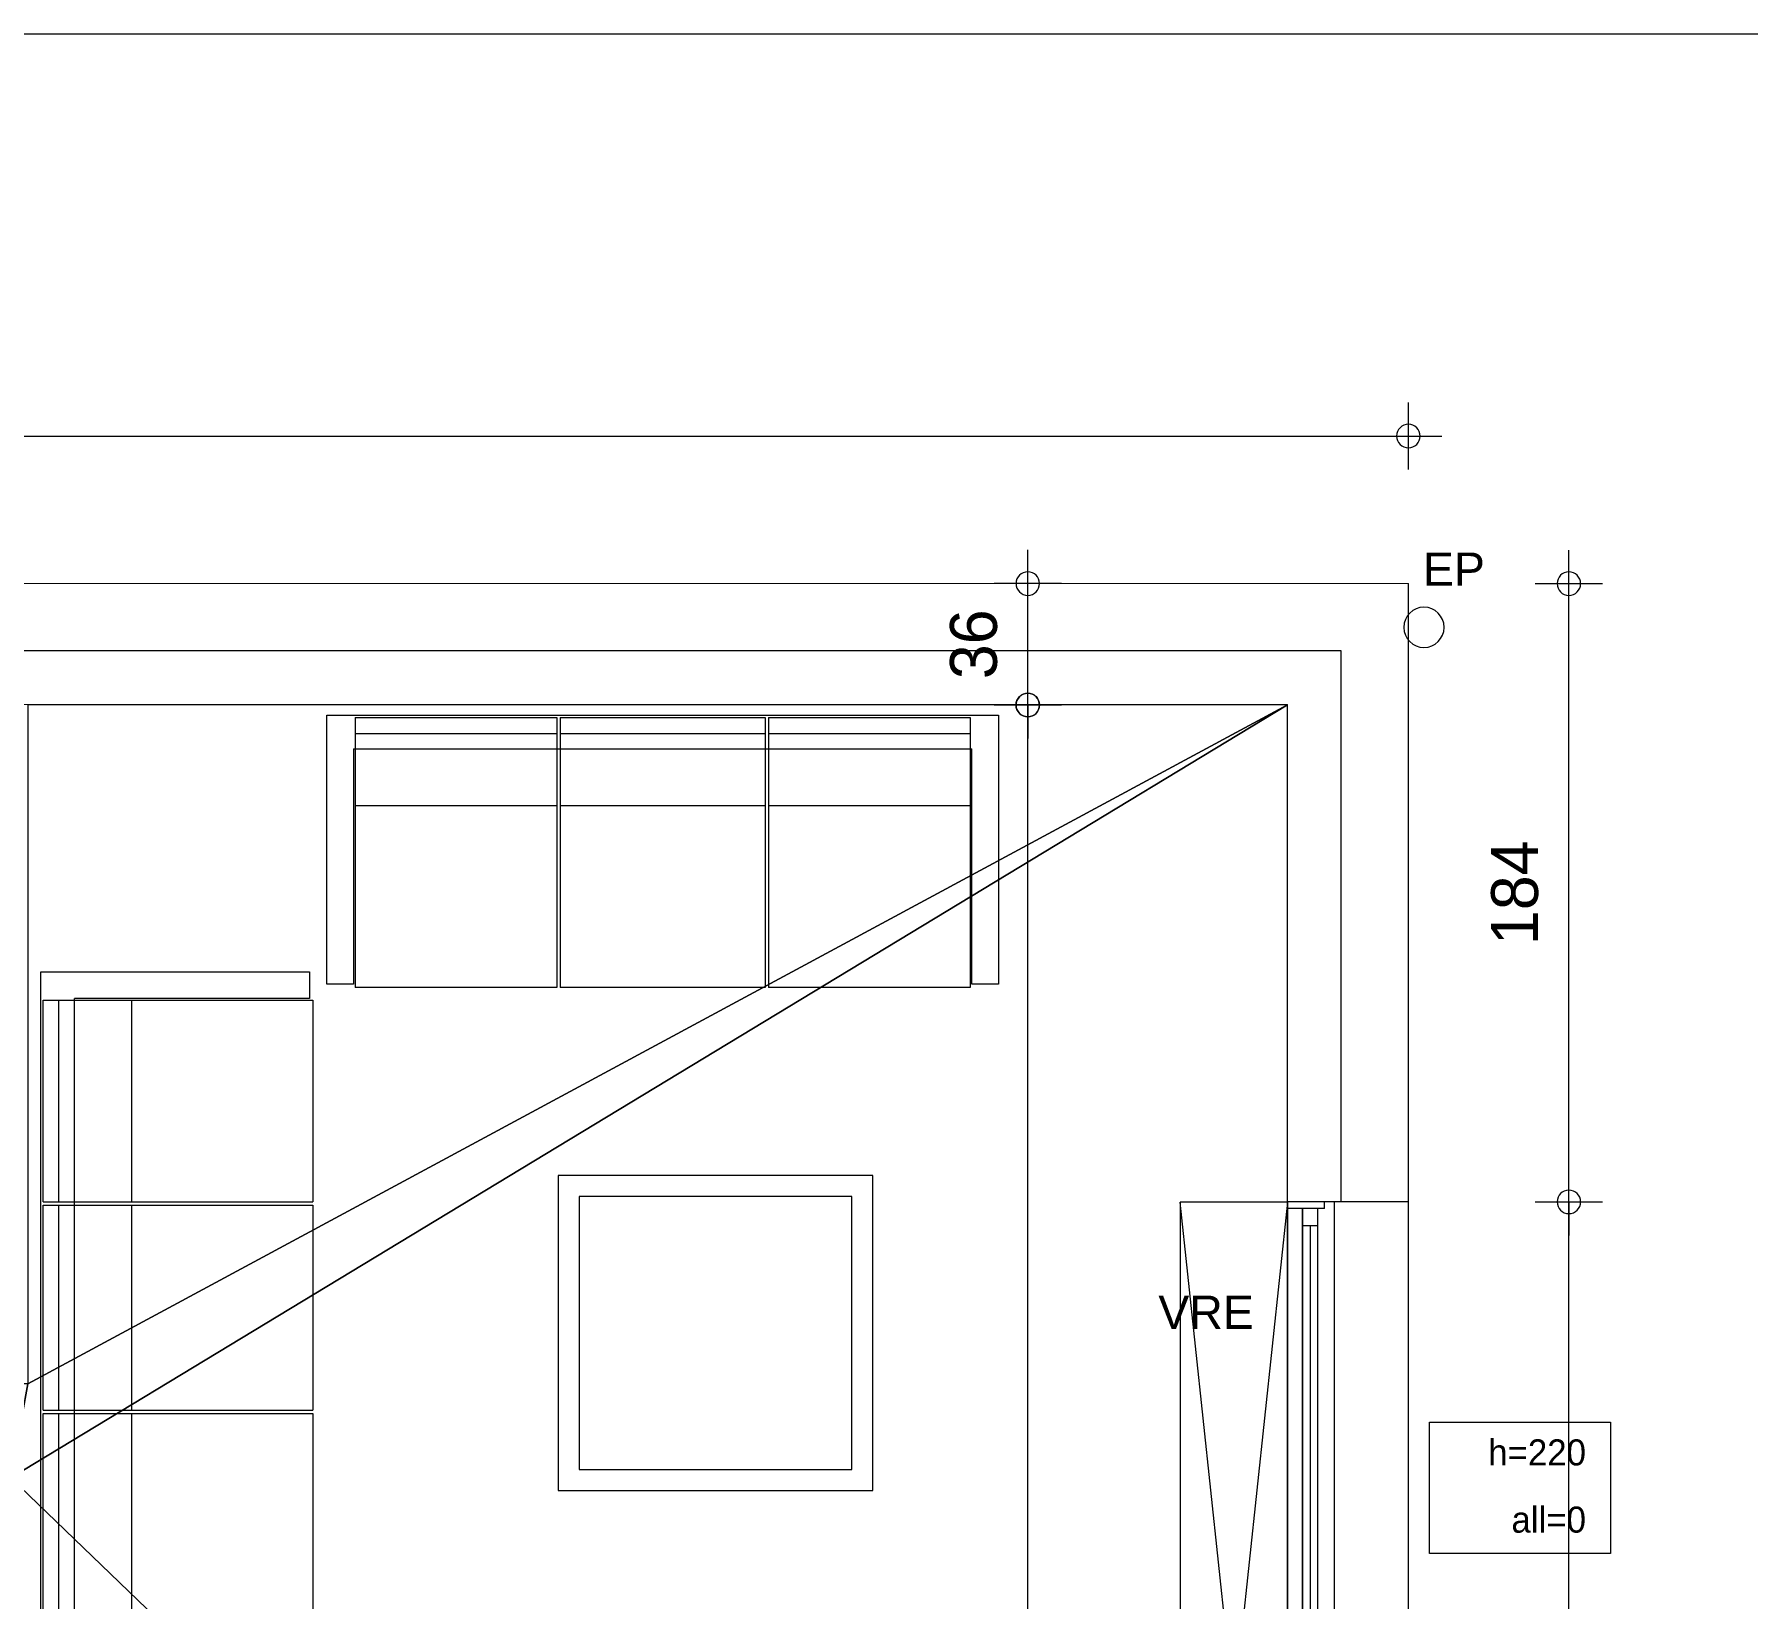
# Model space of a CAD drawing. Header units: metres. Extents: x -30.4 to 29.6, y -50.6 to 0.4.
# Drawn here: x -6.01 to -0.91, y -13.28 to -8.63 of the extents above; entities that cross this region are included whole.
import ezdxf
from ezdxf.enums import TextEntityAlignment as Align
from ezdxf.lldxf.tags import DXFTag

# ---------------------------------------------------------------- set-up
doc = ezdxf.new("R2010")
doc.units = ezdxf.units.M
doc.header["$MEASUREMENT"] = 0
doc.layers.add('Calque commun', color=7, linetype='Continuous')
doc.layers.add('Textes', color=7, linetype='Continuous')
doc.styles.add('Arial4', font='arial.ttf', dxfattribs={"height": 0.098961})
doc.styles.add('Century Gothic', font='GOTHIC.TTF', dxfattribs={"height": 0.139636})
doc.styles.add('Century Gothic7', font='GOTHIC.TTF', dxfattribs={"height": 0.077575})
tags = doc.linetypes.add('DOT2', pattern=[0.125, 0, -0.125]).pattern_tags.tags
tags[6:7] = [DXFTag(74, 4), DXFTag(75, 0), DXFTag(340, '0'), DXFTag(46, 1.0), DXFTag(50, 0.0), DXFTag(44, 0.0), DXFTag(45, 0.0)]
tags[4:5] = [DXFTag(74, 4), DXFTag(75, 0), DXFTag(340, '0'), DXFTag(46, 1.0), DXFTag(50, 0.0), DXFTag(44, 0.0), DXFTag(45, 0.0)]
tags = doc.linetypes.add('HIDDEN2', pattern=[0.1875, 0.125, -0.0625]).pattern_tags.tags
tags[6:7] = [DXFTag(74, 4), DXFTag(75, 0), DXFTag(340, '0'), DXFTag(46, 1.0), DXFTag(50, 0.0), DXFTag(44, 0.0), DXFTag(45, 0.0)]
tags[4:5] = [DXFTag(74, 4), DXFTag(75, 0), DXFTag(340, '0'), DXFTag(46, 1.0), DXFTag(50, 0.0), DXFTag(44, 0.0), DXFTag(45, 0.0)]

# ---------------------------------------------------------------- blocks, each defined once
blk = doc.blocks.new('new111')
at = {"layer": 'Calque commun', "color": 5, "linetype": 'Continuous', "lineweight": 9}
blk.add_arc((0, 0), 0.5, 0, 359.99941, dxfattribs=at)
blk = doc.blocks.new('new112')
at = {"layer": 'Calque commun', "color": 5, "linetype": 'Continuous', "lineweight": 9}
blk.add_arc((0, 0), 0.5, 0, 359.99941, dxfattribs=at)
blk = doc.blocks.new('DimLine33877')
at = {"layer": 'Calque commun', "color": 5, "linetype": 'Continuous', "lineweight": 9}
for p, q in [((-3.0518, -10.2623), (-3.0518, -10.1623)), ((-2.9518, -10.2623), (-3.1518, -10.2623)), ((-3.0518, -10.6238), (-3.0518, -10.2623)), ((-2.9518, -10.6238), (-3.1518, -10.6238)), ((-3.0518, -10.6238), (-3.0518, -10.7238))]:
    blk.add_line(p, q, dxfattribs=at)
at = {"layer": 'Calque commun', "color": 5, "linetype": 'Continuous', "lineweight": 9, "xscale": 0.07000000029802322, "yscale": 0.07000000029802322, "zscale": 0.07000000029802322, "rotation": 90}
for name, p in [('new112', (-3.0518, -10.2623)), ('new111', (-3.0518, -10.6238))]:
    blk.add_blockref(name, p, dxfattribs=at)
at = {"layer": 'Calque commun', "color": 5, "linetype": 'Continuous', "lineweight": 9, "style": 'Century Gothic'}
blk.add_text('36', height=0.13964, rotation=90, dxfattribs=at).set_placement((-3.1018, -10.443), align=Align.BOTTOM_CENTER)
blk = doc.blocks.new('new133')
at = {"layer": 'Calque commun', "color": 5, "linetype": 'Continuous', "lineweight": 9}
blk.add_arc((0, 0), 0.5, 0, 359.99941, dxfattribs=at)
blk = doc.blocks.new('new134')
at = {"layer": 'Calque commun', "color": 5, "linetype": 'Continuous', "lineweight": 9}
blk.add_arc((0, 0), 0.5, 0, 359.99941, dxfattribs=at)
blk = doc.blocks.new('DimLine34450')
at = {"layer": 'Calque commun', "color": 5, "linetype": 'Continuous', "lineweight": 9}
for p, q in [((-1.4411, -12.1025), (-1.4411, -12.0025)), ((-1.5411, -12.1025), (-1.3411, -12.1025)), ((-1.4411, -15.1025), (-1.4411, -12.1025)), ((-1.5411, -15.1025), (-1.3411, -15.1025)), ((-1.4411, -15.1025), (-1.4411, -15.2025))]:
    blk.add_line(p, q, dxfattribs=at)
at = {"layer": 'Calque commun', "color": 5, "linetype": 'Continuous', "lineweight": 9, "xscale": 0.07000000029802322, "yscale": 0.07000000029802322, "zscale": 0.07000000029802322, "rotation": 90}
for name, p in [('new134', (-1.4411, -12.1025)), ('new133', (-1.4411, -15.1025))]:
    blk.add_blockref(name, p, dxfattribs=at)
at = {"layer": 'Calque commun', "color": 5, "linetype": 'Continuous', "lineweight": 9, "style": 'Century Gothic'}
blk.add_text('300', height=0.13964, rotation=90, dxfattribs=at).set_placement((-1.4911, -13.6025), align=Align.BOTTOM_CENTER)
blk = doc.blocks.new('new135')
at = {"layer": 'Calque commun', "color": 5, "linetype": 'Continuous', "lineweight": 9}
blk.add_arc((0, 0), 0.5, 0, 359.99941, dxfattribs=at)
blk = doc.blocks.new('new136')
at = {"layer": 'Calque commun', "color": 5, "linetype": 'Continuous', "lineweight": 9}
blk.add_arc((0, 0), 0.5, 0, 359.99941, dxfattribs=at)
blk = doc.blocks.new('DimLine34458')
at = {"layer": 'Calque commun', "color": 5, "linetype": 'Continuous', "lineweight": 9}
for p, q in [((-1.4411, -10.2625), (-1.4411, -10.1625)), ((-1.5411, -10.2625), (-1.3411, -10.2625)), ((-1.4411, -12.1025), (-1.4411, -10.2625)), ((-1.5411, -12.1025), (-1.3411, -12.1025)), ((-1.4411, -12.1025), (-1.4411, -12.2025))]:
    blk.add_line(p, q, dxfattribs=at)
at = {"layer": 'Calque commun', "color": 5, "linetype": 'Continuous', "lineweight": 9, "xscale": 0.07000000029802322, "yscale": 0.07000000029802322, "zscale": 0.07000000029802322, "rotation": 90}
for name, p in [('new136', (-1.4411, -10.2625)), ('new135', (-1.4411, -12.1025))]:
    blk.add_blockref(name, p, dxfattribs=at)
at = {"layer": 'Calque commun', "color": 5, "linetype": 'Continuous', "lineweight": 9, "style": 'Century Gothic'}
blk.add_text('184', height=0.13964, rotation=90, dxfattribs=at).set_placement((-1.4911, -11.1825), align=Align.BOTTOM_CENTER)
blk = doc.blocks.new('new137')
at = {"layer": 'Calque commun', "color": 5, "linetype": 'Continuous', "lineweight": 9}
blk.add_arc((0, 0), 0.5, 0, 359.99941, dxfattribs=at)
blk = doc.blocks.new('new138')
at = {"layer": 'Calque commun', "color": 5, "linetype": 'Continuous', "lineweight": 9}
blk.add_arc((0, 0), 0.5, 0, 359.99941, dxfattribs=at)
blk = doc.blocks.new('DimLine34477')
at = {"layer": 'Calque commun', "color": 5, "linetype": 'Continuous', "lineweight": 9}
for p, q in [((-10.9988, -9.9232), (-10.9988, -9.7232)), ((-1.9189, -9.9232), (-1.9189, -9.7232)), ((-10.9988, -9.8232), (-11.0988, -9.8232)), ((-10.9988, -9.8232), (-1.9189, -9.8232)), ((-1.9189, -9.8232), (-1.8189, -9.8232))]:
    blk.add_line(p, q, dxfattribs=at)
at = {"layer": 'Calque commun', "color": 5, "linetype": 'Continuous', "lineweight": 9, "xscale": 0.07000000029802322, "yscale": 0.07000000029802322, "zscale": 0.07000000029802322}
for name, p in [('new137', (-10.9988, -9.8232)), ('new138', (-1.9189, -9.8232))]:
    blk.add_blockref(name, p, dxfattribs=at)
at = {"layer": 'Calque commun', "color": 5, "linetype": 'Continuous', "lineweight": 9, "style": 'Century Gothic'}
blk.add_text('908', height=0.13964, rotation=0, dxfattribs=at).set_placement((-6.4588, -9.7732), align=Align.BOTTOM_CENTER)
blk = doc.blocks.new('sofa3-4')
at = {"layer": 'Calque commun', "color": 8, "linetype": 'ByBlock', "lineweight": 9}
for p, q in [((0, 0), (0, -0.8)), ((2, 0), (0, 0)), ((2, 0), (2, 0)), ((2, 0), (2, 0)), ((2, 0), (2, 0)), ((2, 0), (2, 0)), ((2, -0.8), (2, 0)), ((0.685, -0.0067), (0.085, -0.0067)), ((0.085, -0.0067), (0.085, -0.1)), ((0.685, -0.0067), (0.685, -0.1)), ((1.305, -0.0067), (0.695, -0.0067)), ((0.695, -0.0067), (0.695, -0.1)), ((1.305, -0.0067), (1.305, -0.1)), ((1.915, -0.0067), (1.315, -0.0067)), ((1.315, -0.0067), (1.315, -0.1)), ((1.915, -0.0067), (1.915, -0.1)), ((0.08, -0.1), (0.08, -0.1)), ((0.08, -0.1), (0.08, -0.1)), ((0.08, -0.1), (0.08, -0.1)), ((0.08, -0.1), (0.08, -0.1)), ((0.085, -0.1), (0.08, -0.1)), ((0.08, -0.74), (0.08, -0.1)), ((0.685, -0.054), (0.085, -0.054)), ((0.685, -0.1), (0.085, -0.1)), ((0.085, -0.1), (0.085, -0.14)), ((0.695, -0.1), (0.685, -0.1)), ((0.685, -0.1), (0.685, -0.14)), ((1.305, -0.054), (0.695, -0.054)), ((1.305, -0.1), (0.695, -0.1)), ((0.695, -0.1), (0.695, -0.14)), ((1.315, -0.1), (1.305, -0.1)), ((1.305, -0.1), (1.305, -0.14)), ((1.915, -0.054), (1.315, -0.054)), ((1.915, -0.1), (1.315, -0.1)), ((1.315, -0.1), (1.315, -0.14)), ((1.92, -0.1), (1.915, -0.1)), ((1.915, -0.1), (1.915, -0.14)), ((1.92, -0.1), (1.92, -0.1)), ((1.92, -0.1), (1.92, -0.1)), ((1.92, -0.1), (1.92, -0.1)), ((1.92, -0.1), (1.92, -0.1)), ((1.92, -0.1), (1.92, -0.74)), ((0.085, -0.11), (0.085, -0.11)), ((0.085, -0.11), (0.085, -0.11)), ((0.085, -0.14), (0.085, -0.81)), ((0.685, -0.11), (0.685, -0.11)), ((0.685, -0.11), (0.685, -0.11)), ((0.685, -0.14), (0.685, -0.81)), ((0.695, -0.11), (0.695, -0.11)), ((0.695, -0.11), (0.695, -0.11)), ((0.695, -0.14), (0.695, -0.81)), ((1.305, -0.11), (1.305, -0.11)), ((1.305, -0.11), (1.305, -0.11)), ((1.305, -0.14), (1.305, -0.81)), ((1.315, -0.11), (1.315, -0.11)), ((1.315, -0.11), (1.315, -0.11)), ((1.315, -0.14), (1.315, -0.81)), ((1.915, -0.11), (1.915, -0.11)), ((1.915, -0.11), (1.915, -0.11)), ((1.915, -0.14), (1.915, -0.81)), ((0.085, -0.27), (0.685, -0.27)), ((0.695, -0.27), (1.305, -0.27)), ((1.315, -0.27), (1.915, -0.27)), ((0.08, -0.76), (0.08, -0.74)), ((0.08, -0.8), (0.08, -0.76)), ((1.92, -0.74), (1.92, -0.76)), ((1.92, -0.76), (1.92, -0.8)), ((0, -0.8), (0, -0.8)), ((0, -0.8), (0, -0.8)), ((0, -0.8), (0.08, -0.8)), ((0.08, -0.8), (0.08, -0.8)), ((0.08, -0.8), (0.08, -0.8)), ((0.085, -0.81), (0.085, -0.81)), ((0.085, -0.81), (0.085, -0.81)), ((0.085, -0.81), (0.685, -0.81)), ((0.685, -0.81), (0.685, -0.81)), ((0.685, -0.81), (0.685, -0.81)), ((0.695, -0.81), (0.695, -0.81)), ((0.695, -0.81), (0.695, -0.81)), ((0.695, -0.81), (1.305, -0.81)), ((1.305, -0.81), (1.305, -0.81)), ((1.305, -0.81), (1.305, -0.81)), ((1.315, -0.81), (1.315, -0.81)), ((1.315, -0.81), (1.315, -0.81)), ((1.315, -0.81), (1.915, -0.81)), ((1.915, -0.81), (1.915, -0.81)), ((1.915, -0.81), (1.915, -0.81)), ((1.92, -0.8), (1.92, -0.8)), ((1.92, -0.8), (1.92, -0.8)), ((1.92, -0.8), (2, -0.8))]:
    blk.add_line(p, q, dxfattribs=at)
blk = doc.blocks.new('lrtbl3-4')
at = {"layer": 'Calque commun', "color": 8, "linetype": 'ByBlock', "lineweight": 9}
for p, q in [((0, 0), (0.6, 0)), ((0, -0.6), (0, 0)), ((0.6, 0), (0.6, -0.6)), ((0.04, -0.04), (0.56, -0.04)), ((0.04, -0.56), (0.04, -0.04)), ((0.56, -0.04), (0.56, -0.56)), ((0.56, -0.56), (0.04, -0.56)), ((0.6, -0.6), (0, -0.6))]:
    blk.add_line(p, q, dxfattribs=at)
blk = doc.blocks.new('XMODULE 12 NONPMR2')
at = {"layer": 'Calque commun', "color": 5, "linetype": 'Continuous', "lineweight": 9}
blk.add_arc((0, 0), 0.5, 0, 359.99941, dxfattribs=at)
blk = doc.blocks.new('DimLine53340-3')
at = {"layer": 'Calque commun', "color": 5, "linetype": 'Continuous', "lineweight": 9}
for p, q in [((-3.0518, -10.4617), (-3.0518, -10.3617)), ((-2.9518, -10.4617), (-3.1518, -10.4617)), ((-3.0518, -16.4217), (-3.0518, -10.4617))]:
    blk.add_line(p, q, dxfattribs=at)
at = {"layer": 'Calque commun', "color": 5, "linetype": 'Continuous', "lineweight": 9, "extrusion": (0, 0, -1), "xscale": -0.07000000029802322, "yscale": -0.07000000029802322, "zscale": -0.07000000029802322, "rotation": 90.00000000000001}
blk.add_blockref('XMODULE 12 NONPMR2', (3.0518, -10.4617), dxfattribs=at)
blk = doc.blocks.new('XMODULE 12 NONPMR73')
at = {"layer": 'Calque commun', "color": 21, "linetype": 'HIDDEN2', "lineweight": 9, "flags": 128}
blk.add_lwpolyline([(-2.2789, -11.9417), (-2.5981, -11.9417), (-2.5981, -14.9417), (-2.2789, -14.9417), (-2.2789, -11.9417), (-2.5981, -14.9417), (-2.2789, -14.9417), (-2.5981, -11.9417)], dxfattribs=at)
at = {"layer": 'Calque commun', "color": 5, "linetype": 'Continuous', "lineweight": 9}
blk.add_blockref('DimLine53340-3', (0, 0), dxfattribs=at)
at = {"layer": 'Calque commun', "color": 0, "linetype": 'DOT2', "lineweight": -2, "extrusion": (0, 0, -1)}
blk.add_blockref('sofa3-4', (3.1388, -10.4923), dxfattribs=at)
at = {"layer": 'Calque commun', "color": 0, "linetype": 'DOT2', "lineweight": -2, "extrusion": (0, 0, -1), "rotation": -90.00000000000001}
blk.add_blockref('sofa3-4', (5.9897, -11.2556), dxfattribs=at)
at = {"layer": 'Calque commun', "color": 0, "linetype": 'DOT2', "lineweight": -2, "extrusion": (0, 0, -1), "xscale": 1.5625, "yscale": 1.5625, "zscale": 1.5625, "rotation": 90.00000000000001}
blk.add_blockref('lrtbl3-4', (3.5127, -12.7996), dxfattribs=at)
at = {"layer": 'Textes', "color": 5, "linetype": 'ByBlock', "lineweight": -2, "style": 'Arial4'}
blk.add_text('VRE', height=0.09896, dxfattribs=at).set_placement((-2.6632, -12.2195), align=Align.TOP_LEFT)
at = {"layer": 'Calque commun', "color": 9, "linetype": 'Continuous', "lineweight": 9}
mesh = blk.add_polyface(dxfattribs=at)
corners = [(-2.2789, -16.4217), (-6.0788, -12.7617), (-7.9588, -15.1217), (-7.9588, -11.6417), (-6.9788, -12.7617), (-10.4834, -15.1225), (-10.4834, -16.4225), (-2.2789, -10.4617), (-6.0288, -10.4617), (-6.0288, -12.4817), (-6.0788, -12.4817), (-7.0588, -12.4817), (-7.0588, -11.6417), (-6.9788, -12.4817)]
mesh.append_faces([[corners[k] for k in face] for face in [(0, 1, 2), (7, 9, 1), (11, 3, 4)]], dxfattribs={"vtx0": -1, "vtx1": -1, "vtx2": -1, "color": 9})
mesh.append_faces([[corners[k] for k in face] for face in [(10, 1, 9), (13, 11, 4)]], dxfattribs={"vtx1": -1, "color": 9})
mesh.append_faces([[corners[k] for k in face] for face in [(3, 2, 4), (1, 4, 2), (6, 0, 2), (0, 7, 1)]], dxfattribs={"vtx1": -1, "vtx2": -1, "color": 9})
mesh.append_faces([[corners[k] for k in face] for face in [(2, 5, 6), (7, 8, 9), (11, 12, 3)]], dxfattribs={"vtx2": -1, "color": 9})
blk = doc.blocks.new('Block47990')
at = {"layer": 'Calque commun', "color": 7, "linetype": 'Continuous', "lineweight": 18}
for p, q in [((-10.9988, -10.2605), (-1.9189, -10.2625)), ((-10.7988, -10.4605), (-2.1189, -10.4625))]:
    blk.add_line(p, q, dxfattribs=at)
at = {"layer": 'Calque commun', "color": 7, "linetype": 'Continuous', "lineweight": 9}
blk.add_line((-10.6388, -10.6205), (-2.2789, -10.6225), dxfattribs=at)
blk = doc.blocks.new('Block47991')
at = {"layer": 'Calque commun', "color": 7, "linetype": 'Continuous', "lineweight": 18}
for p, q in [((-1.9189, -12.1025), (-1.9189, -10.2625)), ((-2.1189, -12.1025), (-2.1189, -10.4625))]:
    blk.add_line(p, q, dxfattribs=at)
at = {"layer": 'Calque commun', "color": 7, "linetype": 'Continuous', "lineweight": 9}
blk.add_line((-2.2789, -12.1025), (-2.2789, -10.6225), dxfattribs=at)
blk = doc.blocks.new('@PRES_1_$$_1-127')
at = {"layer": 'Calque commun', "color": 2, "linetype": 'Continuous', "lineweight": 9}
for p, q in [((0, 0.36), (1.525, 0.36)), ((0.02, 0.25), (0.02, 0.36)), ((0.07, 0.315), (0.07, 0.36)), ((1.475, 0.315), (1.475, 0.36)), ((1.525, 0.36), (1.525, 0.315)), ((1.525, 0.36), (1.525, 0.315)), ((2.98, 0.36), (1.525, 0.36)), ((2.98, 0.25), (2.98, 0.36)), ((3, 0.36), (2.98, 0.36)), ((1.525, 0.315), (0.02, 0.315)), ((1.475, 0.315), (2.98, 0.315)), ((2.98, 0.315), (1.475, 0.315)), ((1.475, 0.27), (1.475, 0.315)), ((1.525, 0.27), (1.525, 0.315)), ((2.93, 0.315), (2.93, 0.27)), ((1.475, 0.27), (0.02, 0.27)), ((1.475, 0.27), (2.98, 0.27)), ((0, 0.25), (0.02, 0.25)), ((2.98, 0.25), (3, 0.25))]:
    blk.add_line(p, q, dxfattribs=at)
at = {"layer": 'Calque commun', "color": 3, "linetype": 'Continuous', "lineweight": 9}
for p, q in [((0.07, 0.3375), (1.475, 0.3375)), ((2.93, 0.2925), (1.525, 0.2925))]:
    blk.add_line(p, q, dxfattribs=at)
at = {"layer": 'Calque commun', "color": 7, "linetype": 'Continuous', "lineweight": 9}
for p, q in [((0, 0.22), (3, 0.22)), ((0, 0), (3, 0))]:
    blk.add_line(p, q, dxfattribs=at)
blk = doc.blocks.new('@PRES_1_$$_1-128')
at = {"layer": 'Calque commun', "color": 0, "linetype": 'ByBlock', "lineweight": -2}
blk.add_line((0, 0), (0, 0.36), dxfattribs=at)
blk = doc.blocks.new('@PRES_1_$$_1-129')
at = {"layer": 'Calque commun', "color": 0, "linetype": 'ByBlock', "lineweight": -2}
blk.add_line((0, 0), (0, 0.36), dxfattribs=at)
blk = doc.blocks.new('INTER_2D_COMB43')
at = {"layer": 'Calque commun', "color": 0, "linetype": 'ByBlock', "lineweight": -2}
blk.add_blockref('@PRES_1_$$_1-127', (0, 0), dxfattribs=at)
at = {"layer": 'Calque commun', "color": 7, "linetype": 'Continuous', "lineweight": 18}
blk.add_blockref('@PRES_1_$$_1-128', (0, 0), dxfattribs=at)
at = {"layer": 'Calque commun', "color": 7, "linetype": 'Continuous', "lineweight": 18, "extrusion": (0, 0, -1), "xscale": -1, "yscale": -1, "zscale": -1, "rotation": -180}
blk.add_blockref('@PRES_1_$$_1-129', (-3, 0), dxfattribs=at)
blk = doc.blocks.new('PLACED_COMB43')
at = {"layer": 'Calque commun', "color": 0, "linetype": 'ByBlock', "lineweight": -2}
blk.add_blockref('INTER_2D_COMB43', (0, 0), dxfattribs=at)

msp = doc.modelspace()

# ---------------------------------------------------------------- linework, layer by layer
at = {"layer": 'Calque commun', "color": 12, "linetype": 'Continuous', "lineweight": 18}
for p, q in [((-2.1189, -10.4625), (-10.7988, -10.4605)), ((-2.1189, -12.1025), (-2.1189, -10.4625)), ((-2.0989, -12.1025), (-2.1189, -12.1025)), ((-1.9189, -12.1025), (-2.0989, -12.1025))]:
    msp.add_line(p, q, dxfattribs=at)
at = {"layer": 'Calque commun', "color": 11, "linetype": 'Continuous', "lineweight": 18}
msp.add_arc((-1.8726, -10.3926), 0.06, 90, 89.9994, dxfattribs=at)

# ---------------------------------------------------------------- block references
at = {"layer": 'Calque commun', "color": 5, "linetype": 'Continuous', "lineweight": 9}
for name in ['DimLine34477', 'DimLine33877', 'DimLine34458', 'DimLine34450']:
    msp.add_blockref(name, (0, 0), dxfattribs=at)
at = {"layer": 'Calque commun', "color": 0, "linetype": 'ByBlock', "lineweight": -2}
for name, p in [('Block47990', (0, 0)), ('Block47991', (0, 0)), ('XMODULE 12 NONPMR73', (0, -0.1619))]:
    msp.add_blockref(name, p, dxfattribs=at)
at = {"layer": 'Calque commun', "color": 0, "linetype": 'ByBlock', "lineweight": -2, "rotation": 89.99999999999999}
msp.add_blockref('PLACED_COMB43', (-1.9189, -15.1025), dxfattribs=at)

# ---------------------------------------------------------------- texts
at = {"layer": 'Calque commun', "color": 5, "linetype": 'ByBlock', "lineweight": -2, "insert": (-1.3901, -12.8093), "char_height": 0.07758, "attachment_point": 3, "line_spacing_factor": 1.546883, "style": 'Century Gothic7'}
msp.add_mtext('h=220\\Pall=0', dxfattribs=at)
at = {"layer": 'Textes', "color": 5, "linetype": 'ByBlock', "lineweight": -2, "style": 'Arial4'}
msp.add_text('EP', height=0.09896, dxfattribs=at).set_placement((-1.8755, -10.2986), align=Align.BOTTOM_LEFT)

# ---------------------------------------------------------------- meshes
at = {"layer": 'Calque commun', "color": 7, "linetype": 'Continuous', "lineweight": 9}
mesh = msp.add_polyface(dxfattribs=at)
corners = [(29.6021, -8.6275), (-30.3979, -8.6275), (-30.3979, -50.6275), (29.6021, -50.6275)]
mesh.append_faces([[corners[k] for k in face] for face in [(0, 1, 2, 3)]], dxfattribs={"color": 7})
at = {"layer": 'Calque commun', "color": 11, "linetype": 'Continuous', "lineweight": 18}
mesh = msp.add_polyface(dxfattribs=at)
corners = [(-1.8559, -12.7585), (-1.3175, -12.7585), (-1.3175, -13.1492), (-1.8559, -13.1492)]
mesh.append_faces([[corners[k] for k in face] for face in [(0, 1, 2, 3)]], dxfattribs={"color": 11})

doc.saveas('drawing.dxf')
